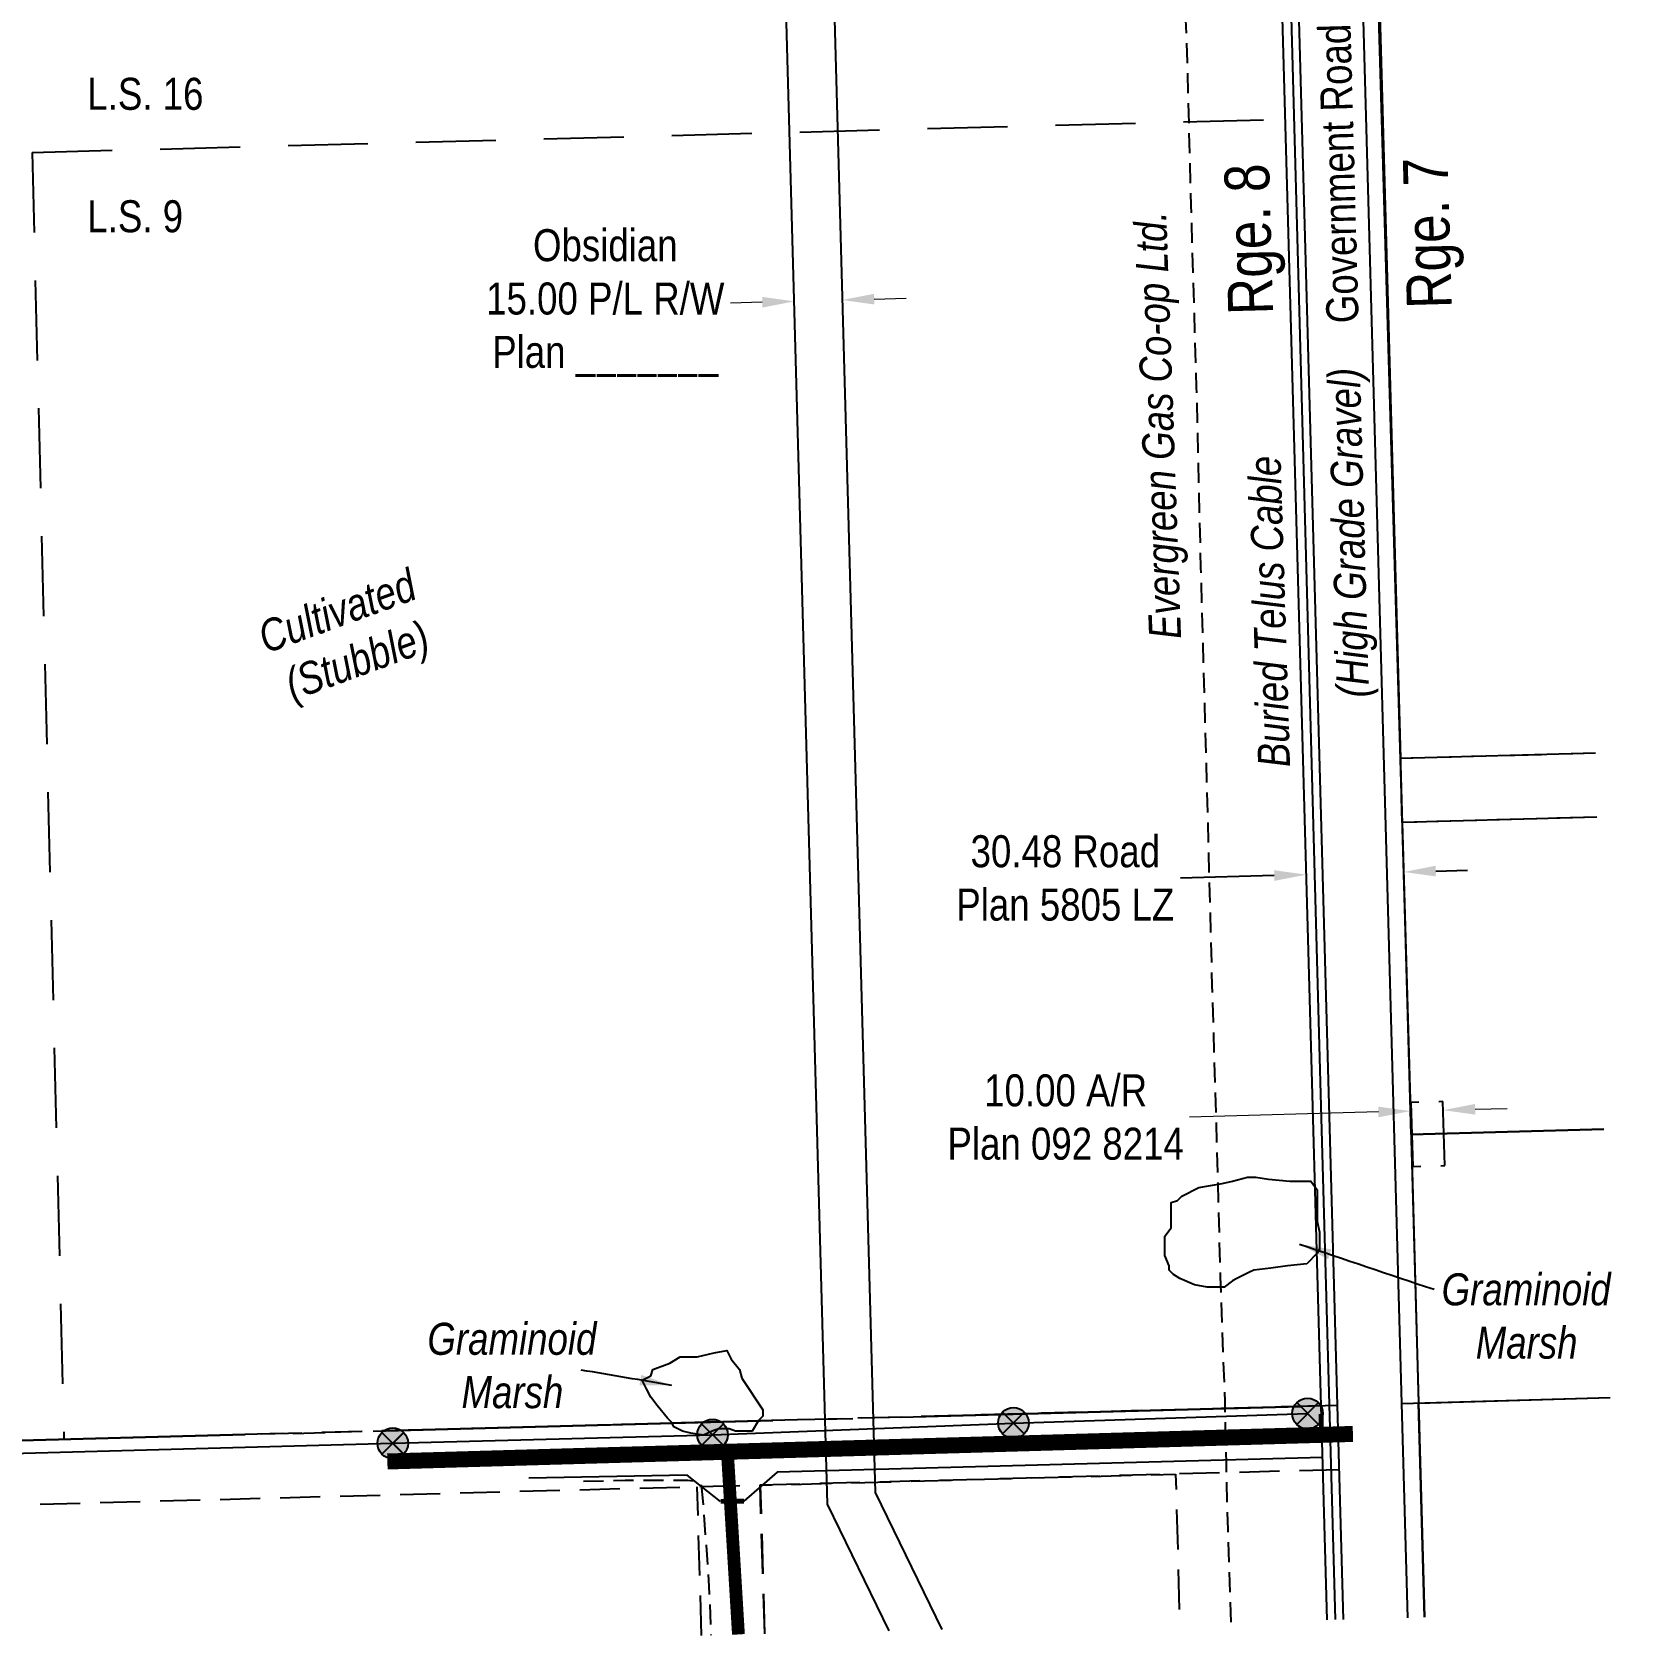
# Model space of a CAD drawing. Extents: x 629625 to 633573, y 5905927 to 5908844.
# Drawn here: x 631207 to 631706, y 5905941 to 5906443 of the extents above; entities that cross this region are included whole.
import ezdxf
from ezdxf.enums import TextEntityAlignment as Align

# ---------------------------------------------------------------- set-up
doc = ezdxf.new("R2010")
doc.units = 0
doc.header["$LTSCALE"] = 5
doc.header["$PDSIZE"] = 0.5
for name, pattern in [('foc-ACCESSROAD', [3.75, 2.5, -1.25]), ('foc-LSD', [8, 5, -3]), ('foc-QUARTERLINE', [33, 25, -3, 2, -3]), ('POWERLINE5', [7.8, 2.4, -0.6, 0.6, -0.6, 0.6, -0.6, 2.4]), ('UG_PIPE', [1.875, 1.25, -0.625])]:
    doc.linetypes.add(name, pattern=pattern)
doc.layers.get('Defpoints').update_dxf_attribs({"color": 9})
for name, color, linetype in [('AS-FENCE', 48, 'foc-FENCE'), ('AS-PIPE-UG', 44, 'UG_PIPE'), ('AS-PIPE-UG-T', 44, 'Continuous'), ('AS-POWER', 104, 'foc-POWER'), ('AS-POWER-EXISTING', 72, 'POWERLINE5'), ('AS-ROADS', 254, 'Continuous'), ('AS-TELEPHONE-T', 224, 'Continuous'), ('AS-TELUS', 224, 'foc-TEL'), ('C-AR', 13, 'foc-ACCESSROAD'), ('C-RW', 13, 'Continuous'), ('C-WS', 13, 'foc-ACCESSROAD'), ('D-TXT', 6, 'Continuous'), ('F-AR', 190, 'foc-ACCESSROAD'), ('L-QSEC', 8, 'foc-QUARTERLINE'), ('L-ROAD-T', 7, 'Continuous'), ('L-SEC', 7, 'Continuous'), ('L-SECTION-LSD', 7, 'foc-LSD'), ('L-TITLEDB', 4, 'Continuous'), ('L-TITLEDB-T', 4, 'Continuous'), ('WETLAND', 143, 'Continuous'), ('WETLAND-T', 146, 'Continuous')]:
    doc.layers.add(name, color=color, linetype=linetype)
for name, color, linetype, lineweight in [('AS-GENERAL', 48, 'Continuous', 18), ('C-RW-T', 13, 'Continuous', 9), ('F-AR-T', 190, 'Continuous', 9), ('T-TEXT', 48, 'Continuous', 18)]:
    doc.layers.add(name, color=color, linetype=linetype, lineweight=lineweight)
doc.styles.add('100L', font='ARIALN.TTF', dxfattribs={"height": 11})
doc.styles.add('80CG', font='ARIALN.TTF', dxfattribs={"height": 10})
doc.styles.add('80L', font='ARIALN.TTF', dxfattribs={"height": 10})
doc.styles.add('80LS', font='ARIALNI.TTF', dxfattribs={"height": 10})
doc.styles.add('foc-LtypeFont', font='ARIALN.TTF', dxfattribs={"height": 7.35})
doc.linetypes.add('foc-FENCE', pattern='A,10,-1,["X",foc-LtypeFont,S=0.2,R=0,X=-0.625,Y=-0.75],-1.24', length=12.24)
doc.linetypes.add('foc-POWER', pattern='A,6,-1,["P",foc-LtypeFont,S=0.2,R=0,X=-0.625,Y=-0.75],-1.24,4', length=12.24)
doc.linetypes.add('foc-TEL', pattern='A,2,-1,["T",foc-LtypeFont,S=0.2,R=0,X=-0.425,Y=-0.75],-1.24,8', length=12.24)
doc.dimstyles.new('Compass 5 000', dxfattribs={"dimscale": 5, "dimtxt": 9, "dimasz": 2, "dimexe": 0.2, "dimexo": 0.0625, "dimgap": 0.5, "dimtad": 0, "dimtih": 1, "dimtoh": 1, "dimzin": 0, "dimdsep": 46, "dimtxsty": '80CG', "dimcen": 0.1, "dimse1": 1, "dimse2": 1, "dimclrd": 256, "dimclrt": 256, "dimaunit": 1, "dimadec": 4, "dimazin": 0, "dimtfac": 0.06, "dimtofl": 0, "dimtmove": 0, "dimatfit": 1, "dimfxl": 0.2, "dimtolj": 1, "dimtzin": 0, "dimlwd": -1, "dimarcsym": 0})

# ---------------------------------------------------------------- blocks, each defined once
blk = doc.blocks.new('POWERPOLE')
h = blk.add_hatch(color=255)
edge = h.paths.add_edge_path()
edge.add_arc((0, 0), 0.96, 0, 360)
at = {"linetype": 'Continuous'}
for p, q in [((0.68, -0.68), (-0.68, 0.68)), ((-0.68, -0.68), (0.68, 0.68))]:
    blk.add_line(p, q, dxfattribs=at)
blk.add_circle((0, 0), 0.96, dxfattribs=at)
blk = doc.blocks.new('*D389')
at = {"layer": 'Defpoints', "color": 0, "transparency": 16777216}
for p in [(631635.47, 5906206.18), (631605.01, 5906205.34), (631605.71, 5906179.99)]:
    blk.add_point(p, dxfattribs=at)
at = {"layer": 'L-TITLEDB-T', "transparency": 16777216}
for p, q in [((631646.17, 5906181.1), (631656.16, 5906181.38)), ((631595.72, 5906179.71), (631566.39, 5906178.9))]:
    blk.add_line(p, q, dxfattribs=at)
for points in [[(631595.67, 5906181.38), (631595.76, 5906178.05), (631605.71, 5906179.99)], [(631646.12, 5906182.77), (631646.21, 5906179.44), (631636.17, 5906180.83)]]:
    blk.add_solid(points, dxfattribs=at)
at = {"layer": 'L-TITLEDB-T', "transparency": 16777216, "insert": (631530.39, 5906178.9), "char_height": 10, "attachment_point": 5, "style": '80CG'}
blk.add_mtext('\\A1;30.48 Road \\PPlan 5805 LZ', dxfattribs=at)
blk = doc.blocks.new('*D576')
at = {"layer": 'Defpoints', "color": 0, "transparency": 16777216}
for p in [(631638.25, 5906106.09), (631638.38, 5906101.32), (631648.64, 5906101.6)]:
    blk.add_point(p, dxfattribs=at)
at = {"layer": 'F-AR-T', "transparency": 16777216}
for p, q in [((631628.25, 5906105.82), (631569.23, 5906104.17)), ((631658.5, 5906106.66), (631668.5, 5906106.93))]:
    blk.add_line(p, q, dxfattribs=at)
for points in [[(631628.21, 5906107.48), (631628.3, 5906104.15), (631638.25, 5906106.09)], [(631658.45, 5906108.32), (631658.55, 5906104.99), (631648.5, 5906106.38)]]:
    blk.add_solid(points, dxfattribs=at)
at = {"layer": 'F-AR-T', "transparency": 16777216, "insert": (631530.5, 5906104.17), "char_height": 10, "attachment_point": 5, "style": '80CG'}
blk.add_mtext('\\A1;\\A1;10.00 A/R\\PPlan 092 8214', dxfattribs=at)
blk = doc.blocks.new('*D577')
at = {"layer": 'C-RW-T', "transparency": 16777216}
for p, q in [((631435.68, 5906358.9), (631425.69, 5906358.63)), ((631470.67, 5906359.87), (631480.66, 5906360.15))]:
    blk.add_line(p, q, dxfattribs=at)
for points in [[(631435.64, 5906360.57), (631435.73, 5906357.24), (631445.68, 5906359.18)], [(631470.62, 5906361.54), (631470.71, 5906358.21), (631460.67, 5906359.6)]]:
    blk.add_solid(points, dxfattribs=at)
at = {"layer": 'Defpoints', "color": 0, "transparency": 16777216}
for p in [(631445.36, 5906370.77), (631460.35, 5906371.18), (631445.68, 5906359.18)]:
    blk.add_point(p, dxfattribs=at)
at = {"layer": 'C-RW-T', "transparency": 16777216, "insert": (631386.6, 5906358.63), "char_height": 10, "attachment_point": 5, "style": '80CG'}
blk.add_mtext('\\A1;Obsidian\\P15.00 P/L R/W\\PPlan _______', dxfattribs=at)

msp = doc.modelspace()

# ---------------------------------------------------------------- linework, layer by layer
at = {"layer": 'AS-FENCE', "flags": 128}
for points in [[(631610.795, 5905997.802), (631440.375, 5905993.229), (631429.937, 5905984.175)], [(631422.652, 5905984.111), (631412.162, 5905992.331), (631362.68, 5905991.387)]]:
    msp.add_lwpolyline(points, dxfattribs=at)
at = {"layer": 'AS-GENERAL', "const_width": 1.5, "flags": 128}
for points in [[(631610.504, 5906002.551), (631610.341, 5906011.468)], [(631429.936, 5905984.172), (631422.648, 5905984.109)]]:
    msp.add_lwpolyline(points, dxfattribs=at)
at = {"layer": 'AS-PIPE-UG', "flags": 128}
for points in [[(631582.249, 5905946.357), (631581.25, 5905975.204), (631580.73, 5905996.154), (631580.32, 5906015.443), (631578.887, 5906054.29), (631578.12, 5906085.476), (631576.34, 5906145.33), (631574.725, 5906206.773), (631572.804, 5906275.946), (631571.443, 5906332.281), (631569.727, 5906389.156), (631568.605, 5906433.946), (631567.92, 5906450.762), (631522.203, 5906452.724), (631509.944, 5906452.075), (631495.077, 5906451.254), (631483.42, 5906451.26), (631479.619, 5906452.635), (631478.238, 5906455.261), (631477.726, 5906461.74), (631477.635, 5906477.417), (631477.342, 5906528.891), (631475.909, 5906577.96), (631474.147, 5906634.482), (631473.724, 5906664.352), (631474.469, 5906666.312), (631476.643, 5906668.338), (631480.982, 5906669.419), (631511.939, 5906669.681), (631533.986, 5906670.995), (631550.062, 5906672.163), (631553.156, 5906673.002), (631555.305, 5906673.923), (631556.255, 5906674.532), (631558.561, 5906676.547), (631560.419, 5906679.594), (631561.617, 5906683.177), (631561.572, 5906689.091), (631560.059, 5906725.719), (631558.696, 5906767.838), (631558.084, 5906795.03), (631557.351, 5906815.166), (631557.609, 5906840.236)], [(631379.755, 5905990.375), (631392.844, 5905990.772), (631407.904, 5905990.686), (631412.388, 5905990.702), (631414.221, 5905990.542), (631415.184, 5905990.55), (631416.128, 5905990.205), (631416.582, 5905989.167), (631416.777, 5905987.279), (631417.44, 5905979.905), (631418.091, 5905970.412), (631419.005, 5905957.556), (631419.629, 5905942.302)]]:
    msp.add_lwpolyline(points, dxfattribs=at)
at = {"layer": 'AS-POWER', "flags": 128}
for points in [[(631642.799, 5905947.867), (631638.115, 5906115.855), (631620.777, 5906709.453), (631617.604, 5906807.528), (631615.219, 5906904.895), (631614.877, 5906915.324)], [(631320.176, 5906002.251), (631420.121, 5906004.942), (631514.177, 5906008.598), (631606.138, 5906011.559)], [(630719.511, 5905985.994), (631320.176, 5906002.251)]]:
    msp.add_lwpolyline(points, dxfattribs=at)
at = {"layer": 'AS-ROADS', "flags": 128}
for points, const_width in [([(631318.479, 5905996.575), (631620.296, 5906005.183)], 5), ([(631424.761, 5905999.606), (631428.221, 5905942.517)], 4)]:
    msp.add_lwpolyline(points, dxfattribs=dict(at, const_width=const_width))
at = {"layer": 'AS-TELUS', "flags": 128}
for points in [[(631610.161, 5906115.137), (631588.378, 5906914.861)], [(631614.875, 5905947.171), (631610.161, 5906115.137)]]:
    msp.add_lwpolyline(points, dxfattribs=at)
at = {"layer": 'C-AR'}
for p, q in [((631610.341, 5906013.968), (630719.424, 5905990.115)), ((631616.091, 5905994.001), (630719.849, 5905970.01)), ((631416.69, 5905942.229), (631415.334, 5905988.627)), ((631436.518, 5905942.723), (631435.161, 5905989.105))]:
    msp.add_line(p, q, dxfattribs=at)
at = {"layer": 'C-AR', "flags": 128}
msp.add_lwpolyline([(631696.555, 5906197.978), (631635.742, 5906196.292), (631635.183, 5906216.387), (631696.1, 5906218.054)], dxfattribs=at)
at = {"layer": 'C-RW', "flags": 128}
msp.add_lwpolyline([(631475.309, 5905943.691), (631456.1, 5905983.224), (631434.813, 5906751.318), (631477.36, 5906796.254), (631588.493, 5906799.344), (631588.91, 5906784.354), (631483.981, 5906781.437), (631449.975, 5906745.521), (631471, 5905986.871), (631491.782, 5905944.102)], dxfattribs=at)
at = {"layer": 'C-WS', "flags": 128}
msp.add_lwpolyline([(631436.509, 5905942.723), (631434.969, 5905989.147), (631564.884, 5905992.627), (631566.137, 5905945.956)], dxfattribs=at)
at = {"layer": 'F-AR', "flags": 128}
for points in [[(631638.44, 5906108.763), (631638.716, 5906098.773), (631648.706, 5906099.048), (631648.431, 5906109.039), (631638.44, 5906108.763)], [(631638.716, 5906098.773), (631638.992, 5906088.782), (631648.982, 5906089.058), (631648.706, 5906099.048), (631638.716, 5906098.773)]]:
    msp.add_lwpolyline(points, close=True, dxfattribs=at)
at = {"layer": 'L-QSEC'}
for p, q in [((631635.611, 5906014.67), (631700.668, 5906016.614)), ((631615.505, 5906014.111), (630819.203, 5905992.792)), ((630819.203, 5905992.79), (631610.329, 5906013.967))]:
    msp.add_line(p, q, dxfattribs=at)
at = {"layer": 'L-SEC'}
for p, q in [((631615.505, 5906014.111), (631593.142, 5906818.458)), ((631635.611, 5906014.67), (631613.247, 5906819.058)), ((631617.383, 5905947.234), (631615.505, 5906014.111)), ((631637.49, 5905947.735), (631635.611, 5906014.67))]:
    msp.add_line(p, q, dxfattribs=at)
at = {"layer": 'L-SECTION-LSD'}
for q in [(631604.324, 5906416.285), (631217.354, 5906003.452)]:
    msp.add_line((631207.447, 5906405.727), q, dxfattribs=at)
at = {"layer": 'L-TITLEDB', "flags": 128}
for points in [[(631612.206, 5905947.105), (631610.329, 5906013.967), (631587.966, 5906818.304)], [(631638.453, 5906098.765), (631618.424, 5906819.151)], [(631690.229, 5906476.941), (631627.987, 5906475.225), (631635.183, 5906216.387), (631696.1, 5906218.054)], [(631696.555, 5906197.978), (631635.742, 5906196.292), (631638.453, 5906098.765), (631698.767, 5906100.43)], [(631698.767, 5906100.43), (631638.453, 5906098.765), (631640.784, 5906014.822), (631700.668, 5906016.612)], [(631642.664, 5905947.864), (631640.784, 5906014.822)]]:
    msp.add_lwpolyline(points, dxfattribs=at)
at = {"layer": 'WETLAND'}
for points in [[(631605.846, 5906058.352), (631599.893, 5906057.691), (631594.602, 5906057.029), (631589.31, 5906056.368), (631587.987, 5906055.707), (631584.018, 5906053.722), (631582.695, 5906053.061), (631580.049, 5906051.076), (631577.404, 5906051.076), (631574.758, 5906051.076), (631570.789, 5906051.738), (631566.159, 5906053.722), (631564.174, 5906055.045), (631562.851, 5906056.368), (631562.851, 5906057.691), (631561.529, 5906060.998), (631561.529, 5906064.967), (631561.529, 5906066.951), (631563.513, 5906069.597), (631563.513, 5906074.227), (631563.513, 5906077.535), (631565.497, 5906078.196), (631566.82, 5906079.519), (631572.112, 5906082.165), (631579.388, 5906083.488), (631582.695, 5906084.149), (631587.325, 5906085.472), (631589.971, 5906085.472), (631593.94, 5906084.811), (631600.555, 5906084.149), (631603.862, 5906084.149), (631607.169, 5906084.149), (631609.154, 5906081.503), (631609.154, 5906078.858), (631609.154, 5906076.212), (631609.154, 5906074.227), (631609.154, 5906071.582), (631609.815, 5906068.274), (631609.815, 5906066.29), (631609.815, 5906062.983), (631609.154, 5906061.66), (631605.846, 5906058.352)], [(631429.237, 5906022.634), (631435.851, 5906012.712), (631435.851, 5906010.727), (631434.528, 5906009.404), (631432.544, 5906006.097), (631430.56, 5906006.097), (631427.252, 5906006.097), (631425.268, 5906006.759), (631421.961, 5906006.759), (631419.976, 5906006.097), (631417.33, 5906004.774), (631413.362, 5906005.436), (631410.716, 5906006.097), (631408.07, 5906007.42), (631407.408, 5906008.743), (631406.086, 5906010.066), (631402.778, 5906014.035), (631400.794, 5906016.68), (631399.471, 5906019.326), (631398.148, 5906021.972), (631400.794, 5906023.295), (631401.455, 5906025.279), (631406.747, 5906027.264), (631410.054, 5906029.248), (631415.346, 5906029.248), (631420.638, 5906030.571), (631424.606, 5906031.233), (631425.929, 5906028.587), (631428.575, 5906025.279), (631429.237, 5906022.634)]]:
    msp.add_lwpolyline(points, close=True, dxfattribs=at)

# ---------------------------------------------------------------- block references
at = {"layer": 'AS-POWER-EXISTING'}
for p, xscale, yscale, zscale in [((631606.126, 5906011.558), 5.00000000000002, 5.00000000000002, 5.00000000000002), ((631606.138, 5906011.559), 5.000000000000042, 5.000000000000042, 5.000000000000042), ((631514.177, 5906008.598), 5.000000000000042, 5.000000000000042, 5.000000000000042), ((631420.109, 5906004.941), 5.00000000000002, 5.00000000000002, 5.00000000000002), ((631420.121, 5906004.942), 5.000000000000042, 5.000000000000042, 5.000000000000042)]:
    msp.add_blockref('POWERPOLE', p, dxfattribs=dict(at, xscale=xscale, yscale=yscale, zscale=zscale))

# ---------------------------------------------------------------- texts
at = {"layer": 'AS-PIPE-UG-T', "insert": (631556.619, 5906253.157), "char_height": 9.9968, "attachment_point": 1, "rotation": 92.01219, "style": '80L'}
msp.add_mtext_dynamic_manual_height_columns('\\pi0.30413;{\\fArial Narrow|b0|i1|c0|p34;Evergreen Gas Co-op Ltd.}', width=132.60562, gutter_width=99.968, heights=[0], dxfattribs=at)
at = {"layer": 'AS-TELEPHONE-T', "insert": (631590.687, 5906213.083), "char_height": 9.9968, "attachment_point": 1, "rotation": 91.77417, "style": '80L'}
msp.add_mtext_dynamic_manual_height_columns('\\pi0.29888;{\\fArial Narrow|b0|i1|c0|p34;Buried Telus Cable}', width=97.20398, gutter_width=99.968, heights=[0], dxfattribs=at)
at = {"layer": 'D-TXT', "color": 3, "char_height": 14, "attachment_point": 1, "rotation": 91.58194, "style": '80L'}
for s, width, insert in [('Rge. 7', 63.84068, (631637.194, 5906356.715)), ('Rge. 8', 73.73168, (631581.349, 5906354.775))]:
    msp.add_mtext_dynamic_manual_height_columns(s, width=width, gutter_width=47.485, heights=[0], dxfattribs=dict(at, insert=insert))
at = {"layer": 'L-ROAD-T', "style": '80L'}
msp.add_text('Government Road Allowance', height=10, rotation=91.58055, dxfattribs=at).set_placement((631615.034, 5906426.806), align=Align.MIDDLE_CENTER)
at = {"layer": 'T-TEXT', "style": '80LS'}
msp.add_text('(High Grade Gravel)', height=10, rotation=91.58055, dxfattribs=at).set_placement((631618.896, 5906286.859), align=Align.MIDDLE_CENTER)
at = {"layer": 'T-TEXT', "insert": (631276.577, 5906258.223), "char_height": 9.99574, "attachment_point": 1, "rotation": 20, "style": '80LS', "bg_fill": 2}
msp.add_mtext_dynamic_manual_height_columns('\\pi0.56818;Cultivated\\P\\pi3.3739;(Stubble)', width=51.5787, gutter_width=49.984, heights=[0], dxfattribs=at)

# ---------------------------------------------------------------- dimensions: what is measured, and where the dimension line sits
at = {"layer": 'C-RW-T'}
dim = msp.add_aligned_dim(p1=(631460.349, 5906371.182), p2=(631445.36, 5906370.766), distance=11.591, text='Obsidian\\P15.00 P/L R/W\\PPlan _______', dimstyle='Compass 5 000', dxfattribs=at)
dim.commit()
dim.dimension.update_dxf_attribs({"geometry": '*D577', "text_midpoint": (631386.602, 5906358.626)})
at = {"layer": 'F-AR-T', "color": 5}
dim = msp.add_linear_dim(base=(631638.25, 5906106.094), p1=(631648.636, 5906101.604), p2=(631638.382, 5906101.319), angle=181.59259, text='\\A1;10.00 A/R\\PPlan 092 8214', dimstyle='Compass 5 000', dxfattribs=at)
dim.commit()
dim.dimension.update_dxf_attribs({"geometry": '*D576', "text_midpoint": (631530.504, 5906104.175), "dimtype": 161})
at = {"layer": 'L-TITLEDB-T'}
dim = msp.add_linear_dim(base=(631605.713, 5906179.988), p1=(631635.472, 5906206.185), p2=(631605.014, 5906205.345), angle=181.58044, text='30.48 Road \\PPlan 5805 LZ', dimstyle='Compass 5 000', dxfattribs=at)
dim.commit()
dim.dimension.update_dxf_attribs({"geometry": '*D389', "text_midpoint": (631530.395, 5906178.903), "dimtype": 161})

# ---------------------------------------------------------------- next in the draw order: texts
at = {"layer": 'L-SECTION-LSD', "char_height": 9.9968, "attachment_point": 1, "style": '100L', "bg_fill": 3, "box_fill_scale": 1.5, "bg_fill_color": 256, "bg_fill_transparency": 0}
for s, width, insert in [('L.S. 16', 36.94144, (631224.693, 5906429.051)), ('L.S. 9', 30.52728, (631224.693, 5906390.779))]:
    msp.add_mtext_dynamic_manual_height_columns(s, width=width, gutter_width=55, heights=[0], dxfattribs=dict(at, insert=insert))
at = {"layer": 'WETLAND-T', "char_height": 10, "attachment_point": 1, "style": '80L', "bg_fill": 2}
for insert in [(631647.432, 5906055.384), (631330.397, 5906039.919)]:
    msp.add_mtext_dynamic_manual_height_columns('\\pi0.59738;{\\fArial Narrow|b0|i1|c0|p34;Graminoid\\P\\pi11.249;Marsh}', width=53.48672, gutter_width=99.968, heights=[0], dxfattribs=dict(at, insert=insert))

# ---------------------------------------------------------------- next in the draw order: block references
at = {"layer": 'AS-POWER-EXISTING'}
for p, xscale, yscale, zscale in [((631320.164, 5906002.25), 5.00000000000002, 5.00000000000002, 5.00000000000002), ((631320.176, 5906002.251), 5.000000000000042, 5.000000000000042, 5.000000000000042)]:
    msp.add_blockref('POWERPOLE', p, dxfattribs=dict(at, xscale=xscale, yscale=yscale, zscale=zscale))

# ---------------------------------------------------------------- next in the draw order: leaders
at = {"layer": 'WETLAND-T', "path_type": 1}
for points in [[(631603.575, 5906064.503), (631645.666, 5906050.384)], [(631407.414, 5906020.346), (631379.106, 5906025.145)]]:
    msp.add_leader(points, dimstyle='Compass 5 000', override={"dimgap": 0.5, "dimtad": 0}, dxfattribs=at)

doc.saveas('drawing.dxf')
